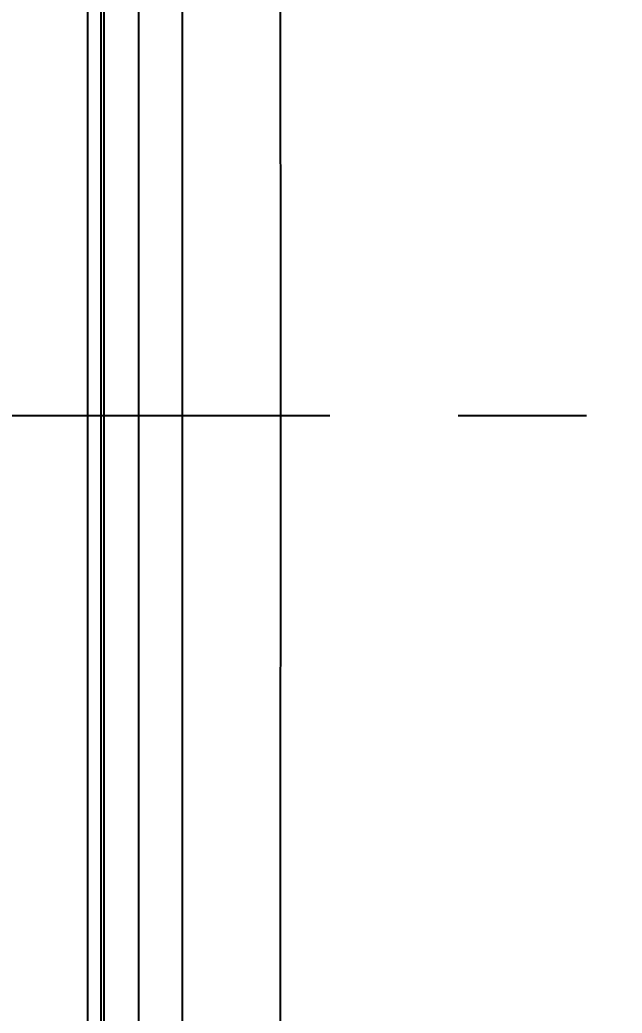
# Model space of a CAD drawing. Extents: x 3169 to 5839, y -9 to 2238.
# Drawn here: x 3646.5 to 3693.4, y 1557.4 to 1634.8 of the extents above; entities that cross this region are included whole.
import ezdxf

# ---------------------------------------------------------------- set-up
doc = ezdxf.new("R2010")
doc.units = 0
doc.header["$LTSCALE"] = 20
doc.header["$MEASUREMENT"] = 0
doc.linetypes.add('CENTER', pattern=[2, 1.25, -0.25, 0.25, -0.25])
doc.layers.get('0').update_dxf_attribs({"linetype": 'CONTINUOUS'})
doc.layers.get('DEFPOINTS').update_dxf_attribs({"linetype": 'CONTINUOUS'})
doc.layers.add('1', color=1, linetype='CONTINUOUS')
doc.layers.add('CENTER', color=2, linetype='CENTER')
doc.styles.get("Standard").update_dxf_attribs({"font": 'NanumGothic.ttf'})
doc.dimstyles.get("Standard").update_dxf_attribs({"dimtxt": 2.7, "dimasz": 2, "dimexe": 2, "dimexo": 1, "dimgap": 1.5, "dimtad": 1, "dimlfac": 10, "dimzin": 0, "dimdsep": 46, "dimtxsty": 'Standard', "dimcen": 0, "dimclrt": 2, "dimadec": 0, "dimazin": 0, "dimtfac": 1, "dimtofl": 0, "dimtmove": 0, "dimatfit": 3, "dimfxl": 0, "dimtolj": 1, "dimtzin": 0, "dimarcsym": 0})

# ---------------------------------------------------------------- blocks, each defined once
blk = doc.blocks.new('*D30')
at = {"color": 3, "lineweight": -2}
for p, q in [((3655.782, 1530.703), (3655.782, 1867.708)), ((4125.366, 1609.023), (4125.366, 1867.708)), ((3675.782, 1857.708), (4105.366, 1857.708))]:
    blk.add_line(p, q, dxfattribs=at)
at = {"color": 3}
for points in [[(3675.782, 1861.042), (3675.782, 1854.375), (3655.782, 1857.708)], [(4105.366, 1861.042), (4105.366, 1854.375), (4125.366, 1857.708)]]:
    blk.add_solid(points, dxfattribs=at)
at = {"layer": 'DEFPOINTS', "color": 0}
for p in [(4125.366, 1857.708), (4125.366, 1604.023), (3655.782, 1525.703)]:
    blk.add_point(p, dxfattribs=at)
at = {"color": 2, "insert": (3890.574, 1882.708), "char_height": 30, "attachment_point": 5}
blk.add_mtext('\\A1;470', dxfattribs=at)
blk = doc.blocks.new('2E12E')
at = {"color": 2}
for p, q in [((6815.433, 996.116), (6815.433, 1155.869)), ((6808.076, 1010.242), (6808.076, 1141.742)), ((6809.076, 1141.742), (6809.076, 1010.242)), ((6809.33, 1010.496), (6809.33, 1141.488))]:
    blk.add_line(p, q, dxfattribs=at)
for points in [[(6823.103, 1075.992), (6823.09, 1115.174), (6823.051, 1154.356)], [(6823.051, 997.628), (6823.09, 1036.81), (6823.103, 1075.992)]]:
    blk.add_lwpolyline(points, dxfattribs=at)
blk = doc.blocks.new('*D23')
at = {"layer": '1', "color": 3, "lineweight": -2}
for p, q in [((3607.332, 1804.023), (4258.494, 1804.023)), ((4248.494, 1784.023), (4248.494, 1629.023)), ((4248.494, 1424.023), (4248.494, 1579.023)), ((3607.332, 1404.023), (4258.494, 1404.023))]:
    blk.add_line(p, q, dxfattribs=at)
at = {"layer": '1', "color": 3}
for points in [[(4245.161, 1784.023), (4251.827, 1784.023), (4248.494, 1804.023)], [(4245.161, 1424.023), (4251.827, 1424.023), (4248.494, 1404.023)]]:
    blk.add_solid(points, dxfattribs=at)
at = {"layer": 'DEFPOINTS', "color": 0}
for p in [(3602.332, 1804.023), (3602.332, 1404.023), (4248.494, 1404.023)]:
    blk.add_point(p, dxfattribs=at)
at = {"layer": '1', "color": 2, "insert": (4248.494, 1604.023), "char_height": 30, "attachment_point": 5}
blk.add_mtext('\\A1;400', dxfattribs=at)
blk = doc.blocks.new('*D24')
at = {"color": 3, "lineweight": -2}
for p, q in [((3425.886, 1609.023), (3425.886, 1957.066)), ((4125.366, 1609.023), (4125.366, 1957.066)), ((4105.366, 1947.066), (3445.886, 1947.066))]:
    blk.add_line(p, q, dxfattribs=at)
at = {"color": 3}
for points in [[(3445.886, 1950.4), (3445.886, 1943.733), (3425.886, 1947.066)], [(4105.366, 1950.4), (4105.366, 1943.733), (4125.366, 1947.066)]]:
    blk.add_solid(points, dxfattribs=at)
at = {"layer": 'DEFPOINTS', "color": 0}
for p in [(3425.886, 1947.066), (3425.886, 1604.023), (4125.366, 1604.023)]:
    blk.add_point(p, dxfattribs=at)
at = {"color": 2, "insert": (3775.626, 1972.066), "char_height": 30, "attachment_point": 5}
blk.add_mtext('\\A1;700', dxfattribs=at)

msp = doc.modelspace()

# ---------------------------------------------------------------- linework, layer by layer
at = {"layer": 'CENTER', "color": 1, "linetype": 'CENTER', "ltscale": 2}
msp.add_line((3380.67194, 1604.0231), (4187.96727, 1604.0231), dxfattribs=at)

# ---------------------------------------------------------------- block references
msp.add_blockref('2E12E', (-3156.26382, 528.03096))

# ---------------------------------------------------------------- dimensions: what is measured, and where the dimension line sits
dim = msp.add_linear_dim(base=(3425.8861, 1947.06619), p1=(4125.3661, 1604.02309), p2=(3425.8861, 1604.0231), dimstyle='Standard', override={"dimtxt": 30, "dimasz": 20, "dimexe": 10, "dimexo": 5, "dimgap": 10, "dimdec": 0, "dimlfac": 1, "dimrnd": 0.5, "dimzin": 8, "dimclrd": 3, "dimclre": 3, "dimtdec": 4})
dim.commit()
dim.dimension.update_dxf_attribs({"geometry": '*D24', "text_midpoint": (3775.6261, 1947.06619), "dimtype": 160})
dim = msp.add_linear_dim(base=(4125.3661, 1857.7082), p1=(3655.7821, 1525.7031), p2=(4125.3661, 1604.02309), text='470', dimstyle='Standard', override={"dimtxt": 30, "dimasz": 20, "dimexe": 10, "dimexo": 5, "dimgap": 10, "dimdec": 4, "dimlfac": 1, "dimrnd": 0.5, "dimzin": 8, "dimclrd": 3, "dimclre": 3, "dimtdec": 4})
dim.commit()
dim.dimension.update_dxf_attribs({"geometry": '*D30', "text_midpoint": (3890.5741, 1882.7082)})
at = {"layer": '1'}
dim = msp.add_linear_dim(base=(4248.49385, 1404.0231), p1=(3602.33157, 1804.0231), p2=(3602.33157, 1404.0231), angle=90, text='400', dimstyle='Standard', override={"dimtxt": 30, "dimasz": 20, "dimexe": 10, "dimexo": 5, "dimgap": 10, "dimtih": 1, "dimtoh": 1, "dimdec": 0, "dimlfac": 1, "dimrnd": 0.5, "dimzin": 8, "dimclrd": 3, "dimclre": 3, "dimtdec": 0, "dimarcsym": 1}, dxfattribs=at)
dim.commit()
dim.dimension.update_dxf_attribs({"geometry": '*D23', "text_midpoint": (4248.49385, 1604.0231)})

doc.saveas('drawing.dxf')
